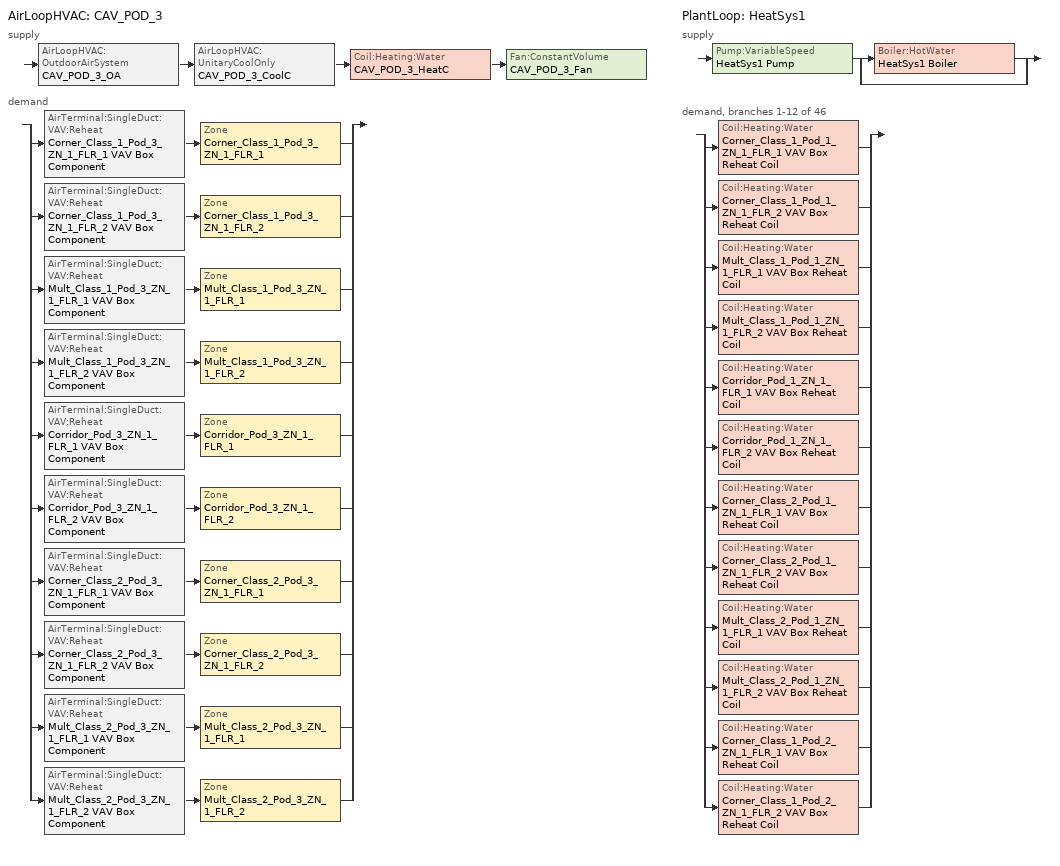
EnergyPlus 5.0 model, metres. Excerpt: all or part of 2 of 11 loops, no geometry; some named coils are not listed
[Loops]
AirLoopHVAC 'CAV_POD_3'
 supply: AirLoopHVAC:OutdoorAirSystem 'CAV_POD_3_OA' > AirLoopHVAC:UnitaryCoolOnly 'CAV_POD_3_CoolC' > Coil:Heating:Water 'CAV_POD_3_HeatC' > Fan:ConstantVolume 'CAV_POD_3_Fan'
 demand: split
  | AirTerminal:SingleDuct:VAV:Reheat 'Corner_Class_1_Pod_3_ZN_1_FLR_1 VAV Box Component' > Zone 'Corner_Class_1_Pod_3_ZN_1_FLR_1'
  | AirTerminal:SingleDuct:VAV:Reheat 'Corner_Class_1_Pod_3_ZN_1_FLR_2 VAV Box Component' > Zone 'Corner_Class_1_Pod_3_ZN_1_FLR_2'
  | AirTerminal:SingleDuct:VAV:Reheat 'Mult_Class_1_Pod_3_ZN_1_FLR_1 VAV Box Component' > Zone 'Mult_Class_1_Pod_3_ZN_1_FLR_1'
  | AirTerminal:SingleDuct:VAV:Reheat 'Mult_Class_1_Pod_3_ZN_1_FLR_2 VAV Box Component' > Zone 'Mult_Class_1_Pod_3_ZN_1_FLR_2'
  | AirTerminal:SingleDuct:VAV:Reheat 'Corridor_Pod_3_ZN_1_FLR_1 VAV Box Component' > Zone 'Corridor_Pod_3_ZN_1_FLR_1'
  | AirTerminal:SingleDuct:VAV:Reheat 'Corridor_Pod_3_ZN_1_FLR_2 VAV Box Component' > Zone 'Corridor_Pod_3_ZN_1_FLR_2'
  | AirTerminal:SingleDuct:VAV:Reheat 'Corner_Class_2_Pod_3_ZN_1_FLR_1 VAV Box Component' > Zone 'Corner_Class_2_Pod_3_ZN_1_FLR_1'
  | AirTerminal:SingleDuct:VAV:Reheat 'Corner_Class_2_Pod_3_ZN_1_FLR_2 VAV Box Component' > Zone 'Corner_Class_2_Pod_3_ZN_1_FLR_2'
  | AirTerminal:SingleDuct:VAV:Reheat 'Mult_Class_2_Pod_3_ZN_1_FLR_1 VAV Box Component' > Zone 'Mult_Class_2_Pod_3_ZN_1_FLR_1'
  | AirTerminal:SingleDuct:VAV:Reheat 'Mult_Class_2_Pod_3_ZN_1_FLR_2 VAV Box Component' > Zone 'Mult_Class_2_Pod_3_ZN_1_FLR_2'
PlantLoop 'HeatSys1'
 supply: Pump:VariableSpeed 'HeatSys1 Pump' > split
  | Boiler:HotWater 'HeatSys1 Boiler'
  | bypass
 demand, branches 1-12 of 46: split
  | Coil:Heating:Water 'Corner_Class_1_Pod_1_ZN_1_FLR_1 VAV Box Reheat Coil'
  | Coil:Heating:Water 'Corner_Class_1_Pod_1_ZN_1_FLR_2 VAV Box Reheat Coil'
  | Coil:Heating:Water 'Mult_Class_1_Pod_1_ZN_1_FLR_1 VAV Box Reheat Coil'
  | Coil:Heating:Water 'Mult_Class_1_Pod_1_ZN_1_FLR_2 VAV Box Reheat Coil'
  | Coil:Heating:Water 'Corridor_Pod_1_ZN_1_FLR_1 VAV Box Reheat Coil'
  | Coil:Heating:Water 'Corridor_Pod_1_ZN_1_FLR_2 VAV Box Reheat Coil'
  | Coil:Heating:Water 'Corner_Class_2_Pod_1_ZN_1_FLR_1 VAV Box Reheat Coil'
  | Coil:Heating:Water 'Corner_Class_2_Pod_1_ZN_1_FLR_2 VAV Box Reheat Coil'
  | Coil:Heating:Water 'Mult_Class_2_Pod_1_ZN_1_FLR_1 VAV Box Reheat Coil'
  | Coil:Heating:Water 'Mult_Class_2_Pod_1_ZN_1_FLR_2 VAV Box Reheat Coil'
  | Coil:Heating:Water 'Corner_Class_1_Pod_2_ZN_1_FLR_1 VAV Box Reheat Coil'
  | Coil:Heating:Water 'Corner_Class_1_Pod_2_ZN_1_FLR_2 VAV Box Reheat Coil'
[Fan:ConstantVolume]
CAV_POD_3_Fan: Availablility Schedule=HVACOperationSchd; Fan Efficiency=0.6006; Pressure Rise=1109.648; Maximum Flow Rate=AUTOSIZE; Motor Efficiency=0.924; Motor In Airstream Fraction=1
[Coil:Cooling:DX:TwoSpeed]
CAV_POD_3_CoolC DXCoil: Availability Schedule=ALWAYS_ON; Rated High Speed Total Cooling Capacity {W}=AUTOSIZE; Rated High Speed Sensible Heat Ratio=AUTOSIZE; Rated High Speed COP=3.13381; Rated High Speed Air Flow Rate {m3/s}=AUTOSIZE; Total Cooling Capacity Function of Temperature Curve=Measured_CoolCStandard10Ton_CapFT; Total Cooling Capacity Function of Flow Fraction Curve=Measured_CoolCStandard10Ton_CapFF; Energy Input Ratio Function of Temperature Curve=Measured_CoolCStandard10Ton_EIRFT; Energy Input Ratio Function of Flow Fraction Curve=Measured_CoolCStandard10Ton_EIRFFF; Part Load Fraction Correlation Curve=No_PLR_Degredation; Rated Low Speed Total Cooling Capacity {W}=AUTOSIZE; Rated Low Speed Sensible Heat Ratio=AUTOSIZE; Rated Low Speed COP				Based on measured 13.96 EER without Evap Fan=3.18046; Rated Low Speed Air Flow Rate {m3/s}=AUTOSIZE; Low Speed Total Cooling Capacity Function of Temperature Curve=Measured_LowSpeedCoolCapLSFT; Low Speed Energy Input Ratio Function of Temperature Curve=Measured_LowSpeedCoolEIRLSFT
[Coil:Heating:Water] Availablility Schedule=ALWAYS_ON; U-Factor Times Area Value {W/K}=AUTOSIZE; Maximum Water Flow Rate {m3/s}=AUTOSIZE; Coil Peformance input method=UFactorTimesAreaAndDesignWaterFlowRate; Nominal Capacity=AUTOSIZE; Design Inlet Water Temperature=82.2; Design Inlet Air Temperature=16.6; Design Outlet Water Temperature=71.1; Design Outlet Air Temperature=32.2
Corner_Class_1_Pod_1_ZN_1_FLR_1 VAV Box Reheat Coil; Corner_Class_1_Pod_1_ZN_1_FLR_2 VAV Box Reheat Coil; Corner_Class_1_Pod_2_ZN_1_FLR_1 VAV Box Reheat Coil; Corner_Class_1_Pod_2_ZN_1_FLR_2 VAV Box Reheat Coil; Corner_Class_2_Pod_1_ZN_1_FLR_1 VAV Box Reheat Coil; Corner_Class_2_Pod_1_ZN_1_FLR_2 VAV Box Reheat Coil; Corridor_Pod_1_ZN_1_FLR_1 VAV Box Reheat Coil; Corridor_Pod_1_ZN_1_FLR_2 VAV Box Reheat Coil; Mult_Class_1_Pod_1_ZN_1_FLR_1 VAV Box Reheat Coil; Mult_Class_1_Pod_1_ZN_1_FLR_2 VAV Box Reheat Coil; Mult_Class_2_Pod_1_ZN_1_FLR_1 VAV Box Reheat Coil; Mult_Class_2_Pod_1_ZN_1_FLR_2 VAV Box Reheat Coil; CAV_POD_3_HeatC
[AirTerminal:SingleDuct:VAV:Reheat] Availability Schedule=ALWAYS_ON; Maximum Air Flow Rate {m3/s}=AUTOSIZE; Zone Minimum Air Flow Input Method=Constant; Constant Minimum Air Flow Fraction=0.3; Maximum Hot Water or Steam Flow Rate {m3/s}=AUTOSIZE; Minimum Hot Water or Steam Flow Rate {m3/s}=0; Convergence Tolerance=0.001
Name | Reheat Coil
Corner_Class_1_Pod_3_ZN_1_FLR_1 VAV Box Component | Corner_Class_1_Pod_3_ZN_1_FLR_1 VAV Box Reheat Coil
Corner_Class_1_Pod_3_ZN_1_FLR_2 VAV Box Component | Corner_Class_1_Pod_3_ZN_1_FLR_2 VAV Box Reheat Coil
Corner_Class_2_Pod_3_ZN_1_FLR_1 VAV Box Component | Corner_Class_2_Pod_3_ZN_1_FLR_1 VAV Box Reheat Coil
Corner_Class_2_Pod_3_ZN_1_FLR_2 VAV Box Component | Corner_Class_2_Pod_3_ZN_1_FLR_2 VAV Box Reheat Coil
Corridor_Pod_3_ZN_1_FLR_1 VAV Box Component | Corridor_Pod_3_ZN_1_FLR_1 VAV Box Reheat Coil
Corridor_Pod_3_ZN_1_FLR_2 VAV Box Component | Corridor_Pod_3_ZN_1_FLR_2 VAV Box Reheat Coil
Mult_Class_1_Pod_3_ZN_1_FLR_1 VAV Box Component | Mult_Class_1_Pod_3_ZN_1_FLR_1 VAV Box Reheat Coil
Mult_Class_1_Pod_3_ZN_1_FLR_2 VAV Box Component | Mult_Class_1_Pod_3_ZN_1_FLR_2 VAV Box Reheat Coil
Mult_Class_2_Pod_3_ZN_1_FLR_1 VAV Box Component | Mult_Class_2_Pod_3_ZN_1_FLR_1 VAV Box Reheat Coil
Mult_Class_2_Pod_3_ZN_1_FLR_2 VAV Box Component | Mult_Class_2_Pod_3_ZN_1_FLR_2 VAV Box Reheat Coil
[Zone equipment]
Corner_Class_1_Pod_3_ZN_1_FLR_1: Corner_Class_1_Pod_3_ZN_1_FLR_1 VAV Box Component
Corner_Class_1_Pod_3_ZN_1_FLR_2: Corner_Class_1_Pod_3_ZN_1_FLR_2 VAV Box Component
Corner_Class_2_Pod_3_ZN_1_FLR_1: Corner_Class_2_Pod_3_ZN_1_FLR_1 VAV Box Component
Corner_Class_2_Pod_3_ZN_1_FLR_2: Corner_Class_2_Pod_3_ZN_1_FLR_2 VAV Box Component
Corridor_Pod_3_ZN_1_FLR_1: Corridor_Pod_3_ZN_1_FLR_1 VAV Box Component
Corridor_Pod_3_ZN_1_FLR_2: Corridor_Pod_3_ZN_1_FLR_2 VAV Box Component
Mult_Class_1_Pod_3_ZN_1_FLR_1: Mult_Class_1_Pod_3_ZN_1_FLR_1 VAV Box Component
Mult_Class_1_Pod_3_ZN_1_FLR_2: Mult_Class_1_Pod_3_ZN_1_FLR_2 VAV Box Component
Mult_Class_2_Pod_3_ZN_1_FLR_1: Mult_Class_2_Pod_3_ZN_1_FLR_1 VAV Box Component
Mult_Class_2_Pod_3_ZN_1_FLR_2: Mult_Class_2_Pod_3_ZN_1_FLR_2 VAV Box Component
[Sizing:Zone] Zone Cooling Design Supply Air Temperature {C}=12.8; Zone Heating Design Supply Air Temperature {C}=50; Zone Cooling Design Supply Air Humidity Ratio {kg-H20/kg-air}=0.0085; Zone Heating Design Supply Air Humidity Ratio {kg-H20/kg-air}=0.008; Cooling Design Air Flow Method {Flow/Zone | DesignDay | DesignDay}=DesignDay; Heating Design Air Flow Method {Flow/Zone | DesignDay}=DesignDay
Name | Outdoor Air Method | Outside Air Flow per Person {(m3/s)/person} | Outside Air Flow per Zone Floor Area {(m3/s)/m2}
Corner_Class_1_Pod_3_ZN_1_FLR_1; Corner_Class_1_Pod_3_ZN_1_FLR_2; Corner_Class_2_Pod_3_ZN_1_FLR_1; Corner_Class_2_Pod_3_ZN_1_FLR_2; Mult_Class_1_Pod_3_ZN_1_FLR_1; Mult_Class_1_Pod_3_ZN_1_FLR_2; Mult_Class_2_Pod_3_ZN_1_FLR_1; Mult_Class_2_Pod_3_ZN_1_FLR_2 | Flow/Person | 0.008
Corridor_Pod_3_ZN_1_FLR_1; Corridor_Pod_3_ZN_1_FLR_2 | Flow/Area |  | 0.0005
[ZoneControl:Thermostat] Control Type Schedule=Dual Zone Control Type Sched
Name | Zone | Control 1
Corner_Class_1_Pod_3_ZN_1_FLR_1 Thermostat | Corner_Class_1_Pod_3_ZN_1_FLR_1 | Corner_Class_1_Pod_3_ZN_1_FLR_1 DualSPSched
Corner_Class_1_Pod_3_ZN_1_FLR_2 Thermostat | Corner_Class_1_Pod_3_ZN_1_FLR_2 | Corner_Class_1_Pod_3_ZN_1_FLR_2 DualSPSched
Corner_Class_2_Pod_3_ZN_1_FLR_1 Thermostat | Corner_Class_2_Pod_3_ZN_1_FLR_1 | Corner_Class_2_Pod_3_ZN_1_FLR_1 DualSPSched
Corner_Class_2_Pod_3_ZN_1_FLR_2 Thermostat | Corner_Class_2_Pod_3_ZN_1_FLR_2 | Corner_Class_2_Pod_3_ZN_1_FLR_2 DualSPSched
Corridor_Pod_3_ZN_1_FLR_1 Thermostat | Corridor_Pod_3_ZN_1_FLR_1 | Corridor_Pod_3_ZN_1_FLR_1 DualSPSched
Corridor_Pod_3_ZN_1_FLR_2 Thermostat | Corridor_Pod_3_ZN_1_FLR_2 | Corridor_Pod_3_ZN_1_FLR_2 DualSPSched
Mult_Class_1_Pod_3_ZN_1_FLR_1 Thermostat | Mult_Class_1_Pod_3_ZN_1_FLR_1 | Mult_Class_1_Pod_3_ZN_1_FLR_1 DualSPSched
Mult_Class_1_Pod_3_ZN_1_FLR_2 Thermostat | Mult_Class_1_Pod_3_ZN_1_FLR_2 | Mult_Class_1_Pod_3_ZN_1_FLR_2 DualSPSched
Mult_Class_2_Pod_3_ZN_1_FLR_1 Thermostat | Mult_Class_2_Pod_3_ZN_1_FLR_1 | Mult_Class_2_Pod_3_ZN_1_FLR_1 DualSPSched
Mult_Class_2_Pod_3_ZN_1_FLR_2 Thermostat | Mult_Class_2_Pod_3_ZN_1_FLR_2 | Mult_Class_2_Pod_3_ZN_1_FLR_2 DualSPSched
[ThermostatSetpoint:DualSetpoint]
Name | Heating Setpoint Temperature Schedule | Cooling Setpoint Temperature Schedule
Corner_Class_1_Pod_3_ZN_1_FLR_1 DualSPSched; Corner_Class_1_Pod_3_ZN_1_FLR_2 DualSPSched; Corner_Class_2_Pod_3_ZN_1_FLR_1 DualSPSched; Corner_Class_2_Pod_3_ZN_1_FLR_2 DualSPSched; Mult_Class_1_Pod_3_ZN_1_FLR_1 DualSPSched; Mult_Class_1_Pod_3_ZN_1_FLR_2 DualSPSched; Mult_Class_2_Pod_3_ZN_1_FLR_1 DualSPSched; Mult_Class_2_Pod_3_ZN_1_FLR_2 DualSPSched | HTGSETP_SCH | CLGSETP_SCH
Corridor_Pod_3_ZN_1_FLR_1 DualSPSched; Corridor_Pod_3_ZN_1_FLR_2 DualSPSched | HTGSETP_SCH_BathCorrMechKitchen | CLGSETP_SCH_BathCorrMechKitchen
[SetpointManager:SingleZone:Reheat]
SupAirTemp CAV_POD_3: Control Variable=Temperature; Minimum Supply Air Temperature C=10; Maximum Supply Air Temperature C=50; Control Zone=Mult_Class_1_Pod_3_ZN_1_FLR_1; Setpoint Node or NodeList=CAV_POD_3 Supply Equipment Outlet Node
[Sizing:System]
CAV_POD_3: Type Of Load To Size On {Sensible}=Sensible; Design Outdoor Air Flow Rate {m3/s}=AUTOSIZE; Minimum System Air Flow Ratio=1; Preheat Design Temperature {C}=7; Preheat Design Humidity Ratio {kg-H2O/kg-air}=0.008; Precool Design Temperature {C}=12.8; Precool Design Humidity Ratio {kg-H2O/kg-air}=0.008; Central Cooling Design Supply Air Temperature {C}=12.8; Central Heating Design Supply Air Temperature {C}=16.7; Sizing Option {Coincident | NonCoincident}=NonCoincident; 100% Outdoor Air in Cooling {Yes | No}=No; 100% Outdoor Air in Heating {Yes | No}=No; Central Cooling Design Supply Air Humidity Ratio {kg-H2O/kg-air}=0.0085; Central Heating Design Supply Air Humidity Ratio {kg-H2O/kg-air}=0.008; Cooling Design Air Flow Method=DesignDay; Heating Design Air Flow Method=DesignDay
[Controller:OutdoorAir]
CAV_POD_3_OA_Controller: Minimum Outdoor Air Flow Rate {m3/s}=AUTOSIZE; Maximum Outdoor Air Flow Rate {m3/s}=AUTOSIZE; Economizer Control Type=DifferentialDryBulb; Economizer Control Action Type=ModulateFlow; Economizer Maximum Limit Dry-Bulb Temperature {C}=28; Economizer Maximum Limit Enthalpy {J/kg}=64000; Economizer Minimum Limit Dry-Bulb Temperature {C}=-100; Lockout Type=NoLockout; Minimum Limit Type=FixedMinimum; Minimum Outdoor Air Schedule=MinOA_Sched
[Controller:WaterCoil]
CAV_POD_3_HeatC_Controller: Control Variable {Temperature | HumidityRatio | TemperatureAndHumidityRatio | Flow}=Temperature; Action {Normal | Reverse}=Normal; Actuator Variable {FLOW}=Flow; Controller Convergence Tolerance {delta C} [Delta temp from setpoint]=0.0001; Maximum Actuated Flow {m3/s}=AUTOSIZE; Minimum Actuated Flow {m3/s}=0
[AirLoopHVAC]
CAV_POD_3: Design Supply Air Flow Rate {m3/s}=AUTOSIZE
[AirLoopHVAC:UnitaryCoolOnly]
CAV_POD_3_CoolC: Availablility Schedule=ALWAYS_ON; Cooling Coil=CAV_POD_3_CoolC DXCoil
[SetpointManager:MixedAir]
Name | Control Variable {Temperature} | Setpoint Node or NodeList | Control Variable
CAV_POD_3_CoolC SAT Manager | Temperature | CAV_POD_3_CoolC-CAV_POD_3_HeatCNode
CAV_POD_3_HeatC SAT Manager | Temperature | CAV_POD_3_HeatC-CAV_POD_3_FanNode
CAV_POD_3_OAMixed Air Temp Manager |  | CAV_POD_3_OA-CAV_POD_3_CoolCNode | Temperature
[Boiler:HotWater]
HeatSys1 Boiler: Fuel Type=NATURALGAS; Nominal Capacity {W}=AUTOSIZE; Nominal Thermal Efficiency=0.78; Design Water Outlet Temperature {C}=82.2; Design Water Flow Rate {m3/s}=AUTOSIZE; Minimum Part Load Ratio=0; Maximum Part Load Ratio=1.2; Optimum Part Load Ratio=1; Water Outlet Upper Temperature Limit {C}=95; Boiler Flow Mode=VariableFlow; Parasitic Electric Load=0; Sizing Factor=1
[Pump:VariableSpeed]
HeatSys1 Pump: Rated Flow Rate {m3/s}=AUTOSIZE; Rated Pump Head {Pa} [179352 Pa = 60 ft]=179352; Rated Power Consumption {W}=AUTOSIZE; Motor Efficiency=0.9; Fraction of Motor Inefficiencies to Fluid Stream=0; Coefficient 1 of the Part Load Performance Curve=0; Coefficient 2 of the Part Load Performance Curve=1; Coefficient 3 of the Part Load Performance Curve=0; Coefficient 4 of the Part Load Performance Curve=0; Minimum Flow Rate {m3/s}=0; Pump Control Type {Continuous | Intermittent}=Intermittent
[PlantEquipmentList]
HeatSys1 Equipment List: HeatSys1 Boiler
[Sizing:Plant]
HeatSys1: Loop Type {COOLING | HEATING}=Heating; Design Loop Exit Temperature {C}=82.2; Design Loop Temperature Difference {C}=11.1
[SetpointManager:Scheduled]
HeatSys1 Loop Setpoint Manager: Control Variable {TEMP}=Temperature; Schedule=HW-Loop-Temp-Schedule; Setpoint Node=HeatSys1 Supply Outlet Node
[PlantEquipmentOperationSchemes]
HeatSys1 Loop Operation Scheme List: Control Scheme 1 Object Type {*******}=PlantEquipmentOperation:HeatingLoad; Control Scheme 1=HeatSys1 Operation Scheme; Control Scheme 1 Schedule=PlantOnSched
[PlantEquipmentOperation:HeatingLoad]
HeatSys1 Operation Scheme: Load Range 1 Lower Limit {W}=0; Load Range 1 Upper Limit {W}=1000000000000000; Priority Control 1 Equipment List=HeatSys1 Equipment List
[PlantLoop]
HeatSys1: Fluid Type {WATER}=Water; Loop Equipment Operation Scheme=HeatSys1 Loop Operation Scheme List; Maximum Loop Temperature {C}=100; Minimum Loop Temperature {C}=10; Maximum Loop Flow Rate {m3/s}=AUTOSIZE; Minimum Loop Flow Rate {m3/s}=0; Loop Volume {m3}=AUTOSIZE; Load Distribution Scheme {OPTIMAL | SEQUENTIAL}=Optimal
[Schedule:Compact]
ALWAYS_ON; PlantOnSched: Through: 12/31, For: AllDays, Until: 24:00, 1
CLGSETP_SCH: Temperature, Through: 6/30, For: SummerDesignDay, Until: 24:00, 24, For: WeekEnds Holidays WinterDesignDay, Until: 24:00, 27, For: AllOtherDays, Until: 06:00, 27, Until: 21:00, 24, Until: 24:00, 27, Through: 9/1, For: SummerDesignDay, Until: 24:00, 24, For: WeekEnds Holidays WinterDesignDay, Until: 24:00, 27, For: AllOtherDays, Until: 07:00, 27, Until: 18:00, 24, Until: 24:00, 27, Through: 12/31, For: SummerDesignDay, Until: 24:00, 24, For: WeekEnds Holidays WinterDesignDay, Until: 24:00, 27, For: AllOtherDays, Until: 06:00, 27, Until: 21:00, 24, Until: 24:00, 27
CLGSETP_SCH_BathCorrMechKitchen: Temperature, Through: 12/31, For: SummerDesignDay, Until: 06:00, 27, Until: 21:00, 24, Until: 24:00, 27, For: AllOtherDays, Until: 24:00, 27
HTGSETP_SCH: Temperature, Through: 6/30, For: WinterDesignDay, Until: 24:00, 21, For: WeekEnds Holidays SummerDesignDay, Until: 24:00, 16, For: AllOtherDays, Until: 06:00, 16, Until: 21:00, 21, Until: 24:00, 16, Through: 9/1, For: WinterDesignDay, Until: 24:00, 21, For: WeekEnds Holidays SummerDesignDay, Until: 24:00, 16, For: AllOtherDays, Until: 07:00, 16, Until: 18:00, 21, Until: 24:00, 16, Through: 12/31, For: WinterDesignDay, Until: 24:00, 21, For: WeekEnds Holidays SummerDesignDay, Until: 24:00, 16, For: AllOtherDays, Until: 06:00, 16, Until: 21:00, 21, Until: 24:00, 16
HTGSETP_SCH_BathCorrMechKitchen: Temperature, Through: 12/31, For: WinterDesignDay, Until: 06:00, 16, Until: 21:00, 21, Until: 24:00, 16, For: AllOtherDays, Until: 24:00, 16
HVACOperationSchd; MinOA_Sched: Through: 12/31, For: Weekdays SummerDesignDay, Until: 06:00, 0, Until: 21:00, 1, Until: 24:00, 0, For: AllOtherDays, Until: 24:00, 0
Dual Zone Control Type Sched: Through: 12/31, For: AllDays, Until: 24:00, 4
HW-Loop-Temp-Schedule: Through: 12/31, For: AllDays, Until: 24:00, 67
[Curve:Quadratic]
Name | Coefficient1 Constant | Coefficient2 ff | Coefficient3 ff**2 | Minimum Value of ff [0.776 = 10% extrapolation of 300 cfm/ton / 370 cfm/ton (ARI)] | Maximum Value of ff [1.197 = 10% extrapolation of 430 cfm/ton / 370 cfm/ton (ARI)] | Coefficient2 x | Coefficient3 x**2 | Minimum Value of x | Maximum Value of x
Measured_CoolCStandard10Ton_CapFF | 0.7685 | 0.2315 | 0 | 0.776 | 1.197
Measured_CoolCStandard10Ton_EIRFFF | 1.192 | -0.1917 | 0 | 0.776 | 1.197
No_PLR_Degredation | 1 |  |  |  |  | 0 | 0 | 0 | 1
[Curve:Biquadratic] Minimum Value of wb 	[52°F = 20% extrapolation (~5°F) below 57°F lowest measurement]=11.1; Maximum Value of wb  [85°F = 20% extrapolation (~5°F) above 80°F highest measurement]=29.4; Minimum Value of edb [50°F = 20% extrapolation (~10°F) below 60°F lowest measurement]=10; Maximum Value of edb	[122.5°F = 20% extrapolation (~10°F) above 112.5°F highest measurement]=50.3
Name | Coefficient1 Constant | Coefficient2 wb | Coefficient3 wb**2 | Coefficient4 edb | Coefficient5 edb**2 | Coefficient6 wb*edb
Measured_LowSpeedCoolCapLSFT | 0.4136 | 0.03105 | 0 | 0.006952 | -0.0002128 | 0
Measured_CoolCStandard10Ton_CapFT | 0.52357 | 0.03478 | 0 | -0.001915 | -0.00010838 | 0
Measured_LowSpeedCoolEIRLSFT | 1.1389 | -0.04518 | 0.0014298 | 0.006044 | 0.0006745 | -0.0012325
Measured_CoolCStandard10Ton_EIRFT | 0.9847 | -0.04285 | 0.0013562 | 0.009934 | 0.0006398 | -0.001169
